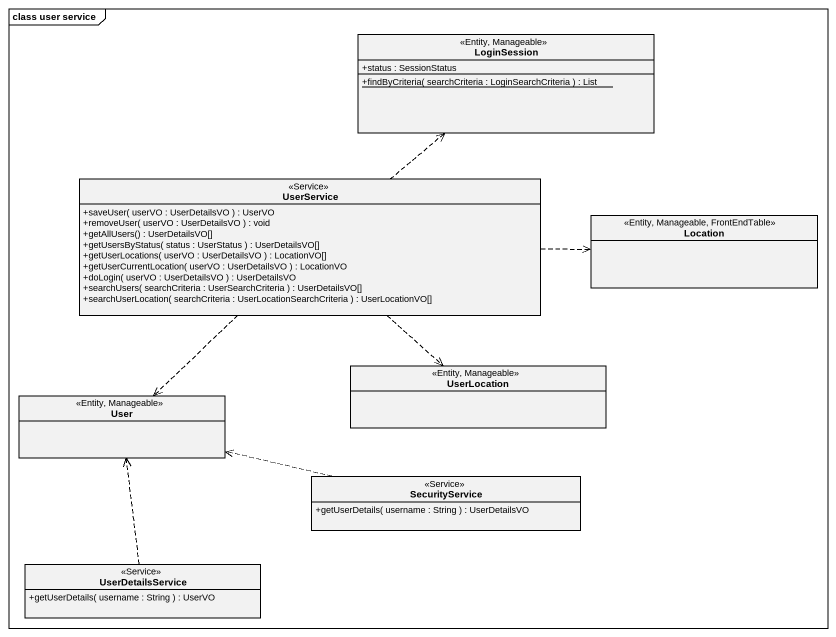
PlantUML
@startuml
mainframe class user service
hide circle
hide empty members
skinparam classAttributeIconSize 0
class LoginSession <<Entity, Manageable>> {
  +status : SessionStatus
  {static} +findByCriteria( searchCriteria : LoginSearchCriteria ) : List
}
class UserService <<Service>> {
  +saveUser( userVO : UserDetailsVO ) : UserVO
  +removeUser( userVO : UserDetailsVO ) : void
  +getAllUsers() : UserDetailsVO[]
  +getUsersByStatus( status : UserStatus ) : UserDetailsVO[]
  +getUserLocations( userVO : UserDetailsVO ) : LocationVO[]
  +getUserCurrentLocation( userVO : UserDetailsVO ) : LocationVO
  +doLogin( userVO : UserDetailsVO ) : UserDetailsVO
  +searchUsers( searchCriteria : UserSearchCriteria ) : UserDetailsVO[]
  +searchUserLocation( searchCriteria : UserLocationSearchCriteria ) : UserLocationVO[]
}
class Location <<Entity, Manageable, FrontEndTable>>
class UserLocation <<Entity, Manageable>>
class User <<Entity, Manageable>>
class SecurityService <<Service>> {
  +getUserDetails( username : String ) : UserDetailsVO
}
class UserDetailsService <<Service>> {
  +getUserDetails( username : String ) : UserVO
}
UserService .up.> LoginSession
UserService .right.> Location
UserService ..> UserLocation
UserService ..> User
SecurityService .left.> User
UserDetailsService .up.> User
@enduml
